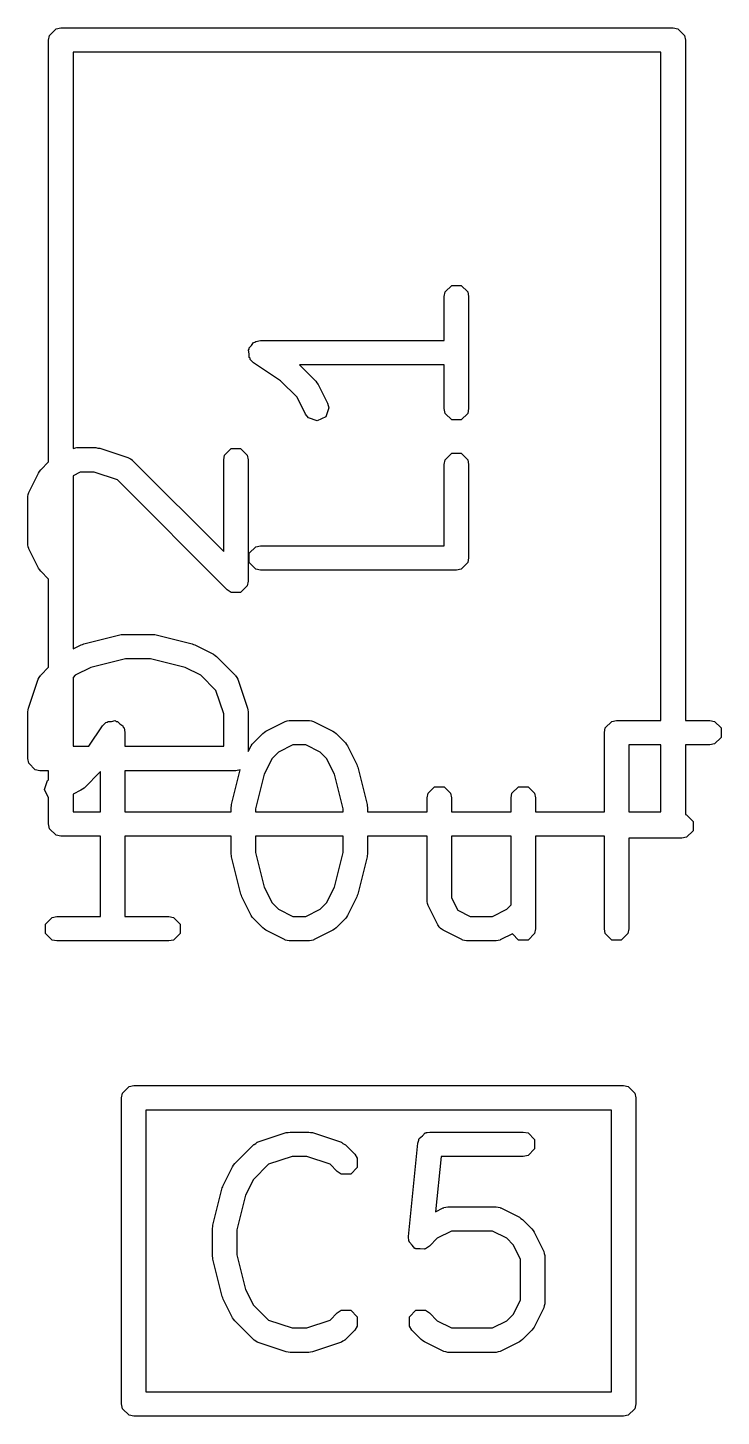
# Model space of a CAD drawing. Header units: inches. Extents: x -1.73 to 1.98, y -0.03 to 4.65.
# Drawn here: x 1.1197 to 1.2312, y 3.7001 to 3.9232 of the extents above; entities that cross this region are included whole.
import ezdxf

# ---------------------------------------------------------------- set-up
doc = ezdxf.new("R2010")
doc.units = ezdxf.units.IN
doc.header["$MEASUREMENT"] = 0
doc.layers.add('BLACK', color=250, linetype='CONTINUOUS')

msp = doc.modelspace()

# ---------------------------------------------------------------- linework, layer by layer
at = {"layer": 'BLACK', "linetype": 'CONTINUOUS'}
for p, q in [((1.12321, 3.92201), (1.12428, 3.92308)), ((1.12428, 3.92308), (1.12503, 3.92323)), ((1.12503, 3.92323), (1.22346, 3.92323)), ((1.22346, 3.92323), (1.22421, 3.92308)), ((1.22421, 3.92308), (1.22528, 3.92201)), ((1.12306, 3.92126), (1.12321, 3.92201)), ((1.12306, 3.85345), (1.12306, 3.92126)), ((1.22528, 3.92201), (1.22543, 3.92126)), ((1.22543, 3.92126), (1.22543, 3.81191)), ((1.127, 3.91929), (1.127, 3.85562)), ((1.22149, 3.91929), (1.127, 3.91929)), ((1.22149, 3.81191), (1.22149, 3.91929)), ((1.18664, 3.88002), (1.18679, 3.88077)), ((1.18679, 3.88077), (1.18786, 3.88183)), ((1.18786, 3.88183), (1.18936, 3.88183)), ((1.18936, 3.88183), (1.19043, 3.88077)), ((1.19043, 3.88077), (1.19058, 3.88002)), ((1.18664, 3.87298), (1.18664, 3.88002)), ((1.19058, 3.88002), (1.19058, 3.86202)), ((1.15518, 3.8714), (1.1553, 3.87157)), ((1.1553, 3.87084), (1.15518, 3.8714)), ((1.1553, 3.87177), (1.1557, 3.87217)), ((1.1553, 3.87157), (1.1553, 3.87177)), ((1.1557, 3.87217), (1.15602, 3.87265)), ((1.15602, 3.87265), (1.15622, 3.87269)), ((1.15622, 3.87269), (1.15636, 3.87283)), ((1.15636, 3.87283), (1.15712, 3.87298)), ((1.15712, 3.87298), (1.18664, 3.87298)), ((1.1553, 3.87026), (1.1553, 3.87084)), ((1.15544, 3.87012), (1.1553, 3.87026)), ((1.15548, 3.86992), (1.15544, 3.87012)), ((1.15602, 3.86938), (1.15548, 3.86992)), ((1.16036, 3.86649), (1.15602, 3.86938)), ((1.18664, 3.86905), (1.16337, 3.86905)), ((1.16337, 3.86905), (1.16601, 3.86641)), ((1.18664, 3.86202), (1.18664, 3.86905)), ((1.163, 3.86385), (1.16036, 3.86649)), ((1.16601, 3.86641), (1.16618, 3.86615)), ((1.16618, 3.86615), (1.16637, 3.8659)), ((1.16637, 3.8659), (1.16787, 3.8629)), ((1.16435, 3.86114), (1.163, 3.86385)), ((1.16787, 3.8629), (1.16808, 3.86216)), ((1.16482, 3.86053), (1.16435, 3.86114)), ((1.16625, 3.86005), (1.16482, 3.86053)), ((1.1676, 3.86073), (1.16625, 3.86005)), ((1.16808, 3.86216), (1.1676, 3.86073)), ((1.18679, 3.86126), (1.18664, 3.86202)), ((1.18786, 3.8602), (1.18679, 3.86126)), ((1.18936, 3.8602), (1.18786, 3.8602)), ((1.19043, 3.86126), (1.18936, 3.8602)), ((1.19058, 3.86202), (1.19043, 3.86126)), ((1.12724, 3.85566), (1.12754, 3.85575)), ((1.12754, 3.85575), (1.12758, 3.85573)), ((1.12758, 3.85573), (1.12768, 3.85575)), ((1.12768, 3.85575), (1.13068, 3.85575)), ((1.13068, 3.85575), (1.13099, 3.85569)), ((1.13099, 3.85569), (1.1313, 3.85565)), ((1.127, 3.85562), (1.12724, 3.85566)), ((1.1313, 3.85565), (1.1358, 3.85415)), ((1.1358, 3.85415), (1.13589, 3.8541)), ((1.13589, 3.8541), (1.13593, 3.8541)), ((1.13593, 3.8541), (1.1362, 3.85393)), ((1.1362, 3.85393), (1.13647, 3.85377)), ((1.13647, 3.85377), (1.13649, 3.85373)), ((1.13649, 3.85373), (1.13657, 3.85367)), ((1.13657, 3.85367), (1.15121, 3.83904)), ((1.15121, 3.85378), (1.15136, 3.85454)), ((1.15121, 3.83904), (1.15121, 3.85378)), ((1.15136, 3.85454), (1.15242, 3.8556)), ((1.15242, 3.8556), (1.15393, 3.8556)), ((1.15393, 3.8556), (1.155, 3.85454)), ((1.155, 3.85454), (1.15515, 3.85378)), ((1.15515, 3.85378), (1.15515, 3.83428)), ((1.18664, 3.85302), (1.18679, 3.85377)), ((1.18679, 3.85377), (1.18786, 3.85484)), ((1.18786, 3.85484), (1.18936, 3.85484)), ((1.18936, 3.85484), (1.19043, 3.85377)), ((1.19043, 3.85377), (1.19058, 3.85302)), ((1.11992, 3.84866), (1.12142, 3.85166)), ((1.12142, 3.85166), (1.12161, 3.85191)), ((1.12161, 3.85191), (1.12179, 3.85217)), ((1.12179, 3.85217), (1.12306, 3.85345)), ((1.12815, 3.85181), (1.127, 3.85124)), ((1.127, 3.85124), (1.127, 3.8234)), ((1.13036, 3.85181), (1.12815, 3.85181)), ((1.13412, 3.85056), (1.13036, 3.85181)), ((1.18664, 3.83999), (1.18664, 3.85302)), ((1.19058, 3.85302), (1.19058, 3.83802)), ((1.15179, 3.83289), (1.13412, 3.85056)), ((1.11971, 3.84778), (1.11973, 3.84788)), ((1.11971, 3.84028), (1.11971, 3.84778)), ((1.11972, 3.84792), (1.1198, 3.84823)), ((1.11973, 3.84788), (1.11972, 3.84792)), ((1.1198, 3.84823), (1.11986, 3.84854)), ((1.11986, 3.84854), (1.1199, 3.84857)), ((1.1199, 3.84857), (1.11992, 3.84866)), ((1.11973, 3.84019), (1.11971, 3.84028)), ((1.11972, 3.84014), (1.11973, 3.84019)), ((1.1198, 3.83984), (1.11972, 3.84014)), ((1.11986, 3.83953), (1.1198, 3.83984)), ((1.1199, 3.8395), (1.11986, 3.83953)), ((1.11992, 3.8394), (1.1199, 3.8395)), ((1.12142, 3.8364), (1.11992, 3.8394)), ((1.1553, 3.83877), (1.15636, 3.83984)), ((1.1553, 3.83727), (1.1553, 3.83877)), ((1.15636, 3.83984), (1.15712, 3.83999)), ((1.15712, 3.83999), (1.18664, 3.83999)), ((1.19058, 3.83802), (1.19043, 3.83727)), ((1.12161, 3.83615), (1.12142, 3.8364)), ((1.12179, 3.83589), (1.12161, 3.83615)), ((1.12306, 3.83462), (1.12179, 3.83589)), ((1.15636, 3.8362), (1.1553, 3.83727)), ((1.15712, 3.83605), (1.15636, 3.8362)), ((1.18861, 3.83605), (1.15712, 3.83605)), ((1.18936, 3.8362), (1.18861, 3.83605)), ((1.19043, 3.83727), (1.18936, 3.8362)), ((1.12306, 3.82045), (1.12306, 3.83462)), ((1.155, 3.83353), (1.15393, 3.83247)), ((1.15515, 3.83428), (1.155, 3.83353)), ((1.15242, 3.83247), (1.15179, 3.83289)), ((1.15393, 3.83247), (1.15242, 3.83247)), ((1.1287, 3.8242), (1.1347, 3.8257)), ((1.1347, 3.8257), (1.13494, 3.82571)), ((1.13494, 3.82571), (1.13518, 3.82575)), ((1.13518, 3.82575), (1.13968, 3.82575)), ((1.13968, 3.82575), (1.13992, 3.82571)), ((1.13992, 3.82571), (1.14016, 3.8257)), ((1.14016, 3.8257), (1.14616, 3.8242)), ((1.127, 3.8234), (1.1283, 3.82405)), ((1.1283, 3.82405), (1.12851, 3.8241)), ((1.12851, 3.8241), (1.1287, 3.8242)), ((1.14616, 3.8242), (1.14635, 3.8241)), ((1.14635, 3.8241), (1.14656, 3.82405)), ((1.14656, 3.82405), (1.14956, 3.82255)), ((1.14956, 3.82255), (1.14981, 3.82235)), ((1.14981, 3.82235), (1.15007, 3.82218)), ((1.12179, 3.81918), (1.12306, 3.82045)), ((1.12987, 3.82043), (1.12735, 3.81917)), ((1.13542, 3.82182), (1.12987, 3.82043)), ((1.13944, 3.82182), (1.13542, 3.82182)), ((1.14499, 3.82043), (1.13944, 3.82182)), ((1.14751, 3.81917), (1.14499, 3.82043)), ((1.15007, 3.82218), (1.15307, 3.81918)), ((1.11981, 3.81391), (1.12131, 3.81841)), ((1.12131, 3.81841), (1.12136, 3.81849)), ((1.12136, 3.81854), (1.12154, 3.8188)), ((1.12136, 3.81849), (1.12136, 3.81854)), ((1.12154, 3.8188), (1.12169, 3.81908)), ((1.12169, 3.81908), (1.12174, 3.8191)), ((1.12174, 3.8191), (1.12179, 3.81918)), ((1.12735, 3.81917), (1.127, 3.81882)), ((1.127, 3.81882), (1.127, 3.80776)), ((1.14996, 3.81672), (1.14751, 3.81917)), ((1.15307, 3.81918), (1.15312, 3.8191)), ((1.15312, 3.8191), (1.15317, 3.81908)), ((1.15317, 3.81908), (1.15332, 3.8188)), ((1.15332, 3.8188), (1.1535, 3.81854)), ((1.1535, 3.81854), (1.1535, 3.81849)), ((1.1535, 3.81849), (1.15355, 3.81841)), ((1.15355, 3.81841), (1.15505, 3.81391)), ((1.15121, 3.81297), (1.14996, 3.81672)), ((1.11971, 3.81329), (1.11978, 3.8136)), ((1.11978, 3.8136), (1.11981, 3.81391)), ((1.15505, 3.81391), (1.15508, 3.8136)), ((1.15508, 3.8136), (1.15515, 3.81329)), ((1.11971, 3.80579), (1.11971, 3.81329)), ((1.13173, 3.81104), (1.13228, 3.81158)), ((1.13228, 3.81158), (1.13247, 3.81162)), ((1.13247, 3.81162), (1.13262, 3.81176)), ((1.13262, 3.81176), (1.13319, 3.81176)), ((1.13319, 3.81176), (1.13375, 3.81188)), ((1.13375, 3.81188), (1.13392, 3.81176)), ((1.13392, 3.81176), (1.13412, 3.81176)), ((1.13412, 3.81176), (1.13453, 3.81136)), ((1.13453, 3.81136), (1.13501, 3.81104)), ((1.15121, 3.80776), (1.15121, 3.81297)), ((1.15515, 3.81329), (1.15515, 3.80691)), ((1.15799, 3.81021), (1.16099, 3.81171)), ((1.16099, 3.81171), (1.16108, 3.81173)), ((1.16108, 3.81173), (1.16111, 3.81176)), ((1.16111, 3.81176), (1.16142, 3.81183)), ((1.16142, 3.81183), (1.16173, 3.81191)), ((1.16173, 3.81191), (1.16177, 3.81189)), ((1.16177, 3.81189), (1.16187, 3.81191)), ((1.16187, 3.81191), (1.16487, 3.81191)), ((1.16487, 3.81191), (1.16496, 3.81189)), ((1.16496, 3.81189), (1.16501, 3.81191)), ((1.16501, 3.81191), (1.16531, 3.81183)), ((1.16531, 3.81183), (1.16562, 3.81176)), ((1.16562, 3.81176), (1.16565, 3.81173)), ((1.16565, 3.81173), (1.16575, 3.81171)), ((1.16575, 3.81171), (1.16875, 3.81021)), ((1.21254, 3.8107), (1.21361, 3.81176)), ((1.21361, 3.81176), (1.21436, 3.81191)), ((1.21436, 3.81191), (1.22149, 3.81191)), ((1.22543, 3.81191), (1.22936, 3.81191)), ((1.22936, 3.81191), (1.23011, 3.81176)), ((1.23011, 3.81176), (1.23118, 3.8107)), ((1.12955, 3.80776), (1.13173, 3.81104)), ((1.13501, 3.81104), (1.13505, 3.81084)), ((1.13505, 3.81084), (1.13519, 3.8107)), ((1.13519, 3.8107), (1.13534, 3.80995)), ((1.13534, 3.80995), (1.13534, 3.80776)), ((1.15598, 3.80834), (1.15748, 3.80984)), ((1.15748, 3.80984), (1.15774, 3.81001)), ((1.15774, 3.81001), (1.15799, 3.81021)), ((1.16875, 3.81021), (1.169, 3.81001)), ((1.169, 3.81001), (1.16926, 3.80984)), ((1.16926, 3.80984), (1.17076, 3.80834)), ((1.21239, 3.80995), (1.21254, 3.8107)), ((1.21239, 3.79724), (1.21239, 3.80995)), ((1.23118, 3.80919), (1.23011, 3.80813)), ((1.23118, 3.8107), (1.23118, 3.80919)), ((1.127, 3.80776), (1.12955, 3.80776)), ((1.13534, 3.80776), (1.15121, 3.80776)), ((1.15515, 3.80691), (1.15561, 3.80783)), ((1.15561, 3.80783), (1.1558, 3.80808)), ((1.1558, 3.80808), (1.15598, 3.80834)), ((1.16003, 3.80683), (1.15899, 3.80578)), ((1.16233, 3.80798), (1.16003, 3.80683)), ((1.1644, 3.80798), (1.16233, 3.80798)), ((1.1667, 3.80683), (1.1644, 3.80798)), ((1.16775, 3.80578), (1.1667, 3.80683)), ((1.17076, 3.80834), (1.17093, 3.80807)), ((1.17093, 3.80807), (1.17113, 3.80783)), ((1.17113, 3.80783), (1.17263, 3.80483)), ((1.21633, 3.80798), (1.21633, 3.79724)), ((1.22149, 3.80798), (1.21633, 3.80798)), ((1.22149, 3.79724), (1.22149, 3.80798)), ((1.22936, 3.80798), (1.22543, 3.80798)), ((1.22543, 3.80798), (1.22543, 3.7968)), ((1.23011, 3.80813), (1.22936, 3.80798)), ((1.11986, 3.80504), (1.11971, 3.80579)), ((1.12093, 3.80397), (1.11986, 3.80504)), ((1.15899, 3.80578), (1.15773, 3.80326)), ((1.16901, 3.80326), (1.16775, 3.80578)), ((1.17263, 3.80483), (1.17268, 3.80462)), ((1.17268, 3.80462), (1.17278, 3.80442)), ((1.17278, 3.80442), (1.17428, 3.79842)), ((1.12168, 3.80382), (1.12093, 3.80397)), ((1.12306, 3.80382), (1.12168, 3.80382)), ((1.12241, 3.80081), (1.12288, 3.80224)), ((1.12288, 3.80224), (1.12306, 3.80238)), ((1.12306, 3.80238), (1.12306, 3.80382)), ((1.1314, 3.80369), (1.12876, 3.80105)), ((1.1314, 3.79724), (1.1314, 3.80369)), ((1.15318, 3.80382), (1.13534, 3.80382)), ((1.13534, 3.80382), (1.13534, 3.79724)), ((1.15246, 3.79842), (1.15384, 3.80395)), ((1.15384, 3.80395), (1.15318, 3.80382)), ((1.15773, 3.80326), (1.15634, 3.7977)), ((1.1704, 3.7977), (1.16901, 3.80326)), ((1.12306, 3.79949), (1.12241, 3.80081)), ((1.12825, 3.80069), (1.127, 3.80006)), ((1.127, 3.80006), (1.127, 3.79724)), ((1.1285, 3.80088), (1.12825, 3.80069)), ((1.12876, 3.80105), (1.1285, 3.80088)), ((1.1839, 3.79945), (1.18405, 3.8002)), ((1.18405, 3.8002), (1.18511, 3.80127)), ((1.18511, 3.80127), (1.18662, 3.80127)), ((1.18662, 3.80127), (1.18768, 3.8002)), ((1.18768, 3.8002), (1.18783, 3.79945)), ((1.19739, 3.79945), (1.19754, 3.8002)), ((1.19754, 3.8002), (1.19861, 3.80127)), ((1.19861, 3.80127), (1.20012, 3.80127)), ((1.20012, 3.80127), (1.20118, 3.8002)), ((1.20118, 3.8002), (1.20133, 3.79945)), ((1.12306, 3.79528), (1.12306, 3.79949)), ((1.1524, 3.79795), (1.15245, 3.79818)), ((1.1524, 3.79724), (1.1524, 3.79795)), ((1.15245, 3.79818), (1.15246, 3.79842)), ((1.15634, 3.7977), (1.15634, 3.79724)), ((1.1704, 3.79724), (1.1704, 3.7977)), ((1.17428, 3.79842), (1.17429, 3.79818)), ((1.17429, 3.79818), (1.17433, 3.79795)), ((1.17433, 3.79795), (1.17433, 3.79724)), ((1.1839, 3.79724), (1.1839, 3.79945)), ((1.18783, 3.79945), (1.18783, 3.79724)), ((1.19739, 3.79724), (1.19739, 3.79945)), ((1.20133, 3.79945), (1.20133, 3.79724)), ((1.127, 3.79724), (1.1314, 3.79724)), ((1.13534, 3.79724), (1.1524, 3.79724)), ((1.15634, 3.79724), (1.1704, 3.79724)), ((1.17433, 3.79724), (1.1839, 3.79724)), ((1.18783, 3.79724), (1.19739, 3.79724)), ((1.20133, 3.79724), (1.21239, 3.79724)), ((1.21633, 3.79724), (1.22149, 3.79724)), ((1.22543, 3.7968), (1.22561, 3.79677)), ((1.22561, 3.79677), (1.22668, 3.7957)), ((1.22668, 3.7957), (1.22668, 3.79419)), ((1.12321, 3.79452), (1.12306, 3.79528)), ((1.12428, 3.79346), (1.12321, 3.79452)), ((1.12503, 3.79331), (1.12428, 3.79346)), ((1.1314, 3.79331), (1.12503, 3.79331)), ((1.1314, 3.78042), (1.1314, 3.79331)), ((1.1524, 3.79331), (1.13534, 3.79331)), ((1.13534, 3.79331), (1.13534, 3.78042)), ((1.1524, 3.79045), (1.1524, 3.79331)), ((1.15634, 3.79331), (1.15634, 3.79069)), ((1.1704, 3.79331), (1.15634, 3.79331)), ((1.1704, 3.79069), (1.1704, 3.79331)), ((1.1839, 3.79331), (1.17433, 3.79331)), ((1.17433, 3.79331), (1.17433, 3.79045)), ((1.1839, 3.78295), (1.1839, 3.79331)), ((1.18783, 3.79331), (1.18783, 3.78341)), ((1.19739, 3.79331), (1.18783, 3.79331)), ((1.19739, 3.78226), (1.19739, 3.79331)), ((1.21239, 3.79331), (1.20133, 3.79331)), ((1.20133, 3.79331), (1.20133, 3.77845)), ((1.21239, 3.77845), (1.21239, 3.79331)), ((1.22668, 3.79419), (1.22561, 3.79313)), ((1.22486, 3.79298), (1.21633, 3.79298)), ((1.21633, 3.79298), (1.21633, 3.77845)), ((1.22561, 3.79313), (1.22486, 3.79298)), ((1.15245, 3.79021), (1.1524, 3.79045)), ((1.15246, 3.78997), (1.15245, 3.79021)), ((1.15396, 3.78397), (1.15246, 3.78997)), ((1.15634, 3.79069), (1.15773, 3.78514)), ((1.16901, 3.78514), (1.1704, 3.79069)), ((1.17428, 3.78997), (1.17278, 3.78397)), ((1.17429, 3.79021), (1.17428, 3.78997)), ((1.17433, 3.79045), (1.17429, 3.79021)), ((1.15773, 3.78514), (1.15899, 3.78261)), ((1.16775, 3.78261), (1.16901, 3.78514)), ((1.15405, 3.78378), (1.15396, 3.78397)), ((1.15411, 3.78357), (1.15405, 3.78378)), ((1.15561, 3.78057), (1.15411, 3.78357)), ((1.15899, 3.78261), (1.16003, 3.78157)), ((1.1667, 3.78157), (1.16775, 3.78261)), ((1.17263, 3.78357), (1.17113, 3.78057)), ((1.17268, 3.78378), (1.17263, 3.78357)), ((1.17278, 3.78397), (1.17268, 3.78378)), ((1.18391, 3.78285), (1.1839, 3.78295)), ((1.1839, 3.78281), (1.18391, 3.78285)), ((1.18398, 3.7825), (1.1839, 3.78281)), ((1.18405, 3.7822), (1.18398, 3.7825)), ((1.18408, 3.78216), (1.18405, 3.7822)), ((1.1841, 3.78207), (1.18408, 3.78216)), ((1.1856, 3.77907), (1.1841, 3.78207)), ((1.18783, 3.78341), (1.18883, 3.78142)), ((1.1967, 3.78157), (1.19739, 3.78226)), ((1.12255, 3.7792), (1.12362, 3.78027)), ((1.12362, 3.78027), (1.12437, 3.78042)), ((1.12437, 3.78042), (1.1314, 3.78042)), ((1.13534, 3.78042), (1.14237, 3.78042)), ((1.14237, 3.78042), (1.14312, 3.78027)), ((1.14312, 3.78027), (1.14419, 3.7792)), ((1.1558, 3.78032), (1.15561, 3.78057)), ((1.15598, 3.78006), (1.1558, 3.78032)), ((1.15748, 3.77856), (1.15598, 3.78006)), ((1.16003, 3.78157), (1.16233, 3.78042)), ((1.16233, 3.78042), (1.1644, 3.78042)), ((1.1644, 3.78042), (1.1667, 3.78157)), ((1.17076, 3.78006), (1.16926, 3.77856)), ((1.17093, 3.78032), (1.17076, 3.78006)), ((1.17113, 3.78057), (1.17093, 3.78032)), ((1.18883, 3.78142), (1.19083, 3.78042)), ((1.19083, 3.78042), (1.1944, 3.78042)), ((1.1944, 3.78042), (1.1967, 3.78157)), ((1.12255, 3.7777), (1.12255, 3.7792)), ((1.12362, 3.77663), (1.12255, 3.7777)), ((1.14419, 3.7777), (1.14312, 3.77663)), ((1.14419, 3.7792), (1.14419, 3.7777)), ((1.15774, 3.77838), (1.15748, 3.77856)), ((1.15799, 3.77819), (1.15774, 3.77838)), ((1.16099, 3.77669), (1.15799, 3.77819)), ((1.16875, 3.77819), (1.16575, 3.77669)), ((1.169, 3.77838), (1.16875, 3.77819)), ((1.16926, 3.77856), (1.169, 3.77838)), ((1.18584, 3.77876), (1.1856, 3.77907)), ((1.18588, 3.77866), (1.18584, 3.77876)), ((1.18599, 3.77857), (1.18588, 3.77866)), ((1.18607, 3.77846), (1.18599, 3.77857)), ((1.18617, 3.77843), (1.18607, 3.77846)), ((1.18648, 3.77819), (1.18617, 3.77843)), ((1.18948, 3.77669), (1.18648, 3.77819)), ((1.19762, 3.77762), (1.19574, 3.77669)), ((1.19861, 3.77663), (1.19762, 3.77762)), ((1.20118, 3.7777), (1.20012, 3.77663)), ((1.20133, 3.77845), (1.20118, 3.7777)), ((1.21254, 3.7777), (1.21239, 3.77845)), ((1.21361, 3.77663), (1.21254, 3.7777)), ((1.21618, 3.7777), (1.21511, 3.77663)), ((1.21633, 3.77845), (1.21618, 3.7777)), ((1.12437, 3.77648), (1.12362, 3.77663)), ((1.14237, 3.77648), (1.12437, 3.77648)), ((1.14312, 3.77663), (1.14237, 3.77648)), ((1.16108, 3.77666), (1.16099, 3.77669)), ((1.16111, 3.77663), (1.16108, 3.77666)), ((1.16142, 3.77657), (1.16111, 3.77663)), ((1.16173, 3.77649), (1.16142, 3.77657)), ((1.16177, 3.7765), (1.16173, 3.77649)), ((1.16187, 3.77648), (1.16177, 3.7765)), ((1.16487, 3.77648), (1.16187, 3.77648)), ((1.16496, 3.7765), (1.16487, 3.77648)), ((1.16501, 3.77649), (1.16496, 3.7765)), ((1.16531, 3.77657), (1.16501, 3.77649)), ((1.16562, 3.77663), (1.16531, 3.77657)), ((1.16565, 3.77666), (1.16562, 3.77663)), ((1.16575, 3.77669), (1.16565, 3.77666)), ((1.18958, 3.77666), (1.18948, 3.77669)), ((1.18961, 3.77663), (1.18958, 3.77666)), ((1.18992, 3.77657), (1.18961, 3.77663)), ((1.19022, 3.77649), (1.18992, 3.77657)), ((1.19027, 3.7765), (1.19022, 3.77649)), ((1.19036, 3.77648), (1.19027, 3.7765)), ((1.19486, 3.77648), (1.19036, 3.77648)), ((1.19496, 3.7765), (1.19486, 3.77648)), ((1.195, 3.77649), (1.19496, 3.7765)), ((1.19531, 3.77657), (1.195, 3.77649)), ((1.19562, 3.77663), (1.19531, 3.77657)), ((1.19565, 3.77666), (1.19562, 3.77663)), ((1.19574, 3.77669), (1.19565, 3.77666)), ((1.20012, 3.77663), (1.19861, 3.77663)), ((1.21511, 3.77663), (1.21361, 3.77663)), ((1.13493, 3.75203), (1.13599, 3.7531)), ((1.13599, 3.7531), (1.13675, 3.75325)), ((1.13675, 3.75325), (1.21549, 3.75325)), ((1.21549, 3.75325), (1.21624, 3.7531)), ((1.21624, 3.7531), (1.2173, 3.75203)), ((1.13478, 3.75128), (1.13493, 3.75203)), ((1.13478, 3.70207), (1.13478, 3.75128)), ((1.2173, 3.75203), (1.21745, 3.75128)), ((1.21745, 3.75128), (1.21745, 3.70207)), ((1.13871, 3.74931), (1.13871, 3.70404)), ((1.21352, 3.74931), (1.13871, 3.74931)), ((1.21352, 3.70404), (1.21352, 3.74931)), ((1.15635, 3.74395), (1.15661, 3.74412)), ((1.15661, 3.74412), (1.15666, 3.74412)), ((1.15666, 3.74412), (1.15675, 3.74417)), ((1.15675, 3.74417), (1.16124, 3.74567)), ((1.16124, 3.74567), (1.16156, 3.74571)), ((1.16156, 3.74571), (1.16187, 3.74577)), ((1.16187, 3.74577), (1.16487, 3.74577)), ((1.16487, 3.74577), (1.16518, 3.74571)), ((1.16518, 3.74571), (1.16549, 3.74567)), ((1.16549, 3.74567), (1.16999, 3.74417)), ((1.16999, 3.74417), (1.17007, 3.74412)), ((1.17007, 3.74412), (1.17012, 3.74412)), ((1.17012, 3.74412), (1.17038, 3.74395)), ((1.18241, 3.744), (1.18255, 3.74446)), ((1.18255, 3.74456), (1.18259, 3.7446)), ((1.18255, 3.74446), (1.18255, 3.74456)), ((1.18259, 3.7446), (1.18263, 3.74473)), ((1.18263, 3.74473), (1.18314, 3.74515)), ((1.18314, 3.74515), (1.18361, 3.74562)), ((1.18361, 3.74562), (1.18375, 3.74565)), ((1.18375, 3.74565), (1.1838, 3.74569)), ((1.1838, 3.74569), (1.18389, 3.74568)), ((1.18389, 3.74568), (1.18436, 3.74577)), ((1.18436, 3.74577), (1.19936, 3.74577)), ((1.19936, 3.74577), (1.20012, 3.74562)), ((1.20012, 3.74562), (1.20118, 3.74456)), ((1.20118, 3.74456), (1.20118, 3.74305)), ((1.15298, 3.7407), (1.15598, 3.7437)), ((1.15598, 3.7437), (1.15606, 3.74375)), ((1.15606, 3.74375), (1.15608, 3.74379)), ((1.15608, 3.74379), (1.15635, 3.74395)), ((1.17038, 3.74395), (1.17066, 3.74379)), ((1.17066, 3.74379), (1.17068, 3.74375)), ((1.17068, 3.74375), (1.17076, 3.7437)), ((1.17076, 3.7437), (1.17226, 3.7422)), ((1.17226, 3.7422), (1.17268, 3.74156)), ((1.18091, 3.729), (1.18241, 3.744)), ((1.20012, 3.74198), (1.19936, 3.74183)), ((1.20118, 3.74305), (1.20012, 3.74198)), ((1.15111, 3.73718), (1.15261, 3.74018)), ((1.15261, 3.74018), (1.1528, 3.74043)), ((1.1528, 3.74043), (1.15298, 3.7407)), ((1.15843, 3.74058), (1.15599, 3.73814)), ((1.16219, 3.74183), (1.15843, 3.74058)), ((1.16455, 3.74183), (1.16219, 3.74183)), ((1.1683, 3.74058), (1.16455, 3.74183)), ((1.16947, 3.73941), (1.1683, 3.74058)), ((1.17268, 3.74005), (1.17162, 3.73899)), ((1.17268, 3.74156), (1.17268, 3.74005)), ((1.18615, 3.74183), (1.18526, 3.73295)), ((1.19936, 3.74183), (1.18615, 3.74183)), ((1.15599, 3.73814), (1.15473, 3.73562)), ((1.17011, 3.73899), (1.16947, 3.73941)), ((1.17162, 3.73899), (1.17011, 3.73899)), ((1.14946, 3.73078), (1.15096, 3.73678)), ((1.15096, 3.73678), (1.15105, 3.73698)), ((1.15105, 3.73698), (1.15111, 3.73718)), ((1.15473, 3.73562), (1.15334, 3.73006)), ((1.18526, 3.73295), (1.18648, 3.73357)), ((1.18648, 3.73357), (1.18658, 3.73359)), ((1.18658, 3.73359), (1.18661, 3.73362)), ((1.18661, 3.73362), (1.18692, 3.73369)), ((1.18692, 3.73369), (1.18722, 3.73377)), ((1.18722, 3.73377), (1.18727, 3.73375)), ((1.18727, 3.73375), (1.18736, 3.73377)), ((1.18736, 3.73377), (1.19486, 3.73377)), ((1.19486, 3.73377), (1.19496, 3.73375)), ((1.19496, 3.73375), (1.195, 3.73377)), ((1.195, 3.73377), (1.19531, 3.73369)), ((1.19531, 3.73369), (1.19562, 3.73362)), ((1.19562, 3.73362), (1.19565, 3.73359)), ((1.19565, 3.73359), (1.19574, 3.73357)), ((1.19574, 3.73357), (1.19874, 3.73207)), ((1.14945, 3.73054), (1.14946, 3.73078)), ((1.19874, 3.73207), (1.19899, 3.73187)), ((1.19899, 3.73187), (1.19925, 3.7317)), ((1.19925, 3.7317), (1.20075, 3.7302)), ((1.1494, 3.73031), (1.14945, 3.73054)), ((1.1494, 3.72581), (1.1494, 3.73031)), ((1.15334, 3.73006), (1.15334, 3.72605)), ((1.18098, 3.72824), (1.18091, 3.729)), ((1.18553, 3.72869), (1.18426, 3.72741)), ((1.18783, 3.72984), (1.18553, 3.72869)), ((1.1944, 3.72984), (1.18783, 3.72984)), ((1.1967, 3.72869), (1.1944, 3.72984)), ((1.19774, 3.72764), (1.1967, 3.72869)), ((1.20075, 3.7302), (1.20093, 3.72993)), ((1.20093, 3.72993), (1.20112, 3.72969)), ((1.20112, 3.72969), (1.20262, 3.72669)), ((1.18105, 3.72816), (1.18098, 3.72824)), ((1.18105, 3.72805), (1.18105, 3.72816)), ((1.18151, 3.72758), (1.18105, 3.72805)), ((1.18193, 3.72707), (1.18151, 3.72758)), ((1.18204, 3.72706), (1.18193, 3.72707)), ((1.18211, 3.72699), (1.18204, 3.72706)), ((1.18277, 3.72699), (1.18211, 3.72699)), ((1.18343, 3.72692), (1.18277, 3.72699)), ((1.18351, 3.72699), (1.18343, 3.72692)), ((1.18362, 3.72699), (1.18351, 3.72699)), ((1.18426, 3.72741), (1.18362, 3.72699)), ((1.19889, 3.72534), (1.19774, 3.72764)), ((1.20262, 3.72669), (1.20265, 3.72659)), ((1.20265, 3.72659), (1.20268, 3.72656)), ((1.20268, 3.72656), (1.20274, 3.72625)), ((1.14945, 3.72557), (1.1494, 3.72581)), ((1.14946, 3.72533), (1.14945, 3.72557)), ((1.15096, 3.71933), (1.14946, 3.72533)), ((1.15334, 3.72605), (1.15473, 3.72049)), ((1.19889, 3.71877), (1.19889, 3.72534)), ((1.20274, 3.72625), (1.20283, 3.72595)), ((1.20283, 3.72595), (1.20281, 3.7259)), ((1.20281, 3.7259), (1.20283, 3.72581)), ((1.20283, 3.72581), (1.20283, 3.71831)), ((1.15473, 3.72049), (1.15599, 3.71797)), ((1.15105, 3.71913), (1.15096, 3.71933)), ((1.15111, 3.71893), (1.15105, 3.71913)), ((1.15261, 3.71593), (1.15111, 3.71893)), ((1.15599, 3.71797), (1.15843, 3.71553)), ((1.19774, 3.71647), (1.19889, 3.71877)), ((1.20262, 3.71743), (1.20112, 3.71443)), ((1.20265, 3.71752), (1.20262, 3.71743)), ((1.20268, 3.71755), (1.20265, 3.71752)), ((1.20274, 3.71786), (1.20268, 3.71755)), ((1.20283, 3.71817), (1.20274, 3.71786)), ((1.20283, 3.71831), (1.20281, 3.71821)), ((1.20281, 3.71821), (1.20283, 3.71817)), ((1.1528, 3.71568), (1.15261, 3.71593)), ((1.15298, 3.71541), (1.1528, 3.71568)), ((1.15598, 3.71242), (1.15298, 3.71541)), ((1.15843, 3.71553), (1.16219, 3.71428)), ((1.16455, 3.71428), (1.1683, 3.71553)), ((1.1683, 3.71553), (1.16947, 3.7167)), ((1.16947, 3.7167), (1.17011, 3.71713)), ((1.17011, 3.71713), (1.17162, 3.71713)), ((1.17162, 3.71713), (1.17268, 3.71606)), ((1.17268, 3.71606), (1.17268, 3.71455)), ((1.18105, 3.71606), (1.18211, 3.71713)), ((1.18105, 3.71455), (1.18105, 3.71606)), ((1.18211, 3.71713), (1.18362, 3.71713)), ((1.18362, 3.71713), (1.18426, 3.7167)), ((1.18426, 3.7167), (1.18553, 3.71542)), ((1.18553, 3.71542), (1.18783, 3.71428)), ((1.1944, 3.71428), (1.1967, 3.71542)), ((1.1967, 3.71542), (1.19774, 3.71647)), ((1.16219, 3.71428), (1.16455, 3.71428)), ((1.17226, 3.71392), (1.17076, 3.71242)), ((1.17268, 3.71455), (1.17226, 3.71392)), ((1.18147, 3.71392), (1.18105, 3.71455)), ((1.18297, 3.71242), (1.18147, 3.71392)), ((1.18783, 3.71428), (1.1944, 3.71428)), ((1.20075, 3.71392), (1.19925, 3.71242)), ((1.20093, 3.71418), (1.20075, 3.71392)), ((1.20112, 3.71443), (1.20093, 3.71418)), ((1.15606, 3.71236), (1.15598, 3.71242)), ((1.15608, 3.71232), (1.15606, 3.71236)), ((1.15635, 3.71216), (1.15608, 3.71232)), ((1.15661, 3.71199), (1.15635, 3.71216)), ((1.15666, 3.71199), (1.15661, 3.71199)), ((1.15675, 3.71194), (1.15666, 3.71199)), ((1.16124, 3.71044), (1.15675, 3.71194)), ((1.16999, 3.71194), (1.16549, 3.71044)), ((1.17007, 3.71199), (1.16999, 3.71194)), ((1.17012, 3.71199), (1.17007, 3.71199)), ((1.17038, 3.71216), (1.17012, 3.71199)), ((1.17066, 3.71232), (1.17038, 3.71216)), ((1.17068, 3.71236), (1.17066, 3.71232)), ((1.17076, 3.71242), (1.17068, 3.71236)), ((1.18323, 3.71224), (1.18297, 3.71242)), ((1.18348, 3.71205), (1.18323, 3.71224)), ((1.18648, 3.71055), (1.18348, 3.71205)), ((1.19874, 3.71205), (1.19574, 3.71055)), ((1.19899, 3.71224), (1.19874, 3.71205)), ((1.19925, 3.71242), (1.19899, 3.71224)), ((1.16156, 3.7104), (1.16124, 3.71044)), ((1.16187, 3.71034), (1.16156, 3.7104)), ((1.16487, 3.71034), (1.16187, 3.71034)), ((1.16518, 3.7104), (1.16487, 3.71034)), ((1.16549, 3.71044), (1.16518, 3.7104)), ((1.18658, 3.71052), (1.18648, 3.71055)), ((1.18661, 3.71049), (1.18658, 3.71052)), ((1.18692, 3.71043), (1.18661, 3.71049)), ((1.18722, 3.71034), (1.18692, 3.71043)), ((1.18727, 3.71036), (1.18722, 3.71034)), ((1.18736, 3.71034), (1.18727, 3.71036)), ((1.19486, 3.71034), (1.18736, 3.71034)), ((1.19496, 3.71036), (1.19486, 3.71034)), ((1.195, 3.71034), (1.19496, 3.71036)), ((1.19531, 3.71043), (1.195, 3.71034)), ((1.19562, 3.71049), (1.19531, 3.71043)), ((1.19565, 3.71052), (1.19562, 3.71049)), ((1.19574, 3.71055), (1.19565, 3.71052)), ((1.13871, 3.70404), (1.21352, 3.70404)), ((1.13493, 3.70131), (1.13478, 3.70207)), ((1.21745, 3.70207), (1.2173, 3.70131)), ((1.13599, 3.70025), (1.13493, 3.70131)), ((1.13675, 3.7001), (1.13599, 3.70025)), ((1.21549, 3.7001), (1.13675, 3.7001)), ((1.21624, 3.70025), (1.21549, 3.7001)), ((1.2173, 3.70131), (1.21624, 3.70025))]:
    msp.add_line(p, q, dxfattribs=at)

doc.saveas('drawing.dxf')
